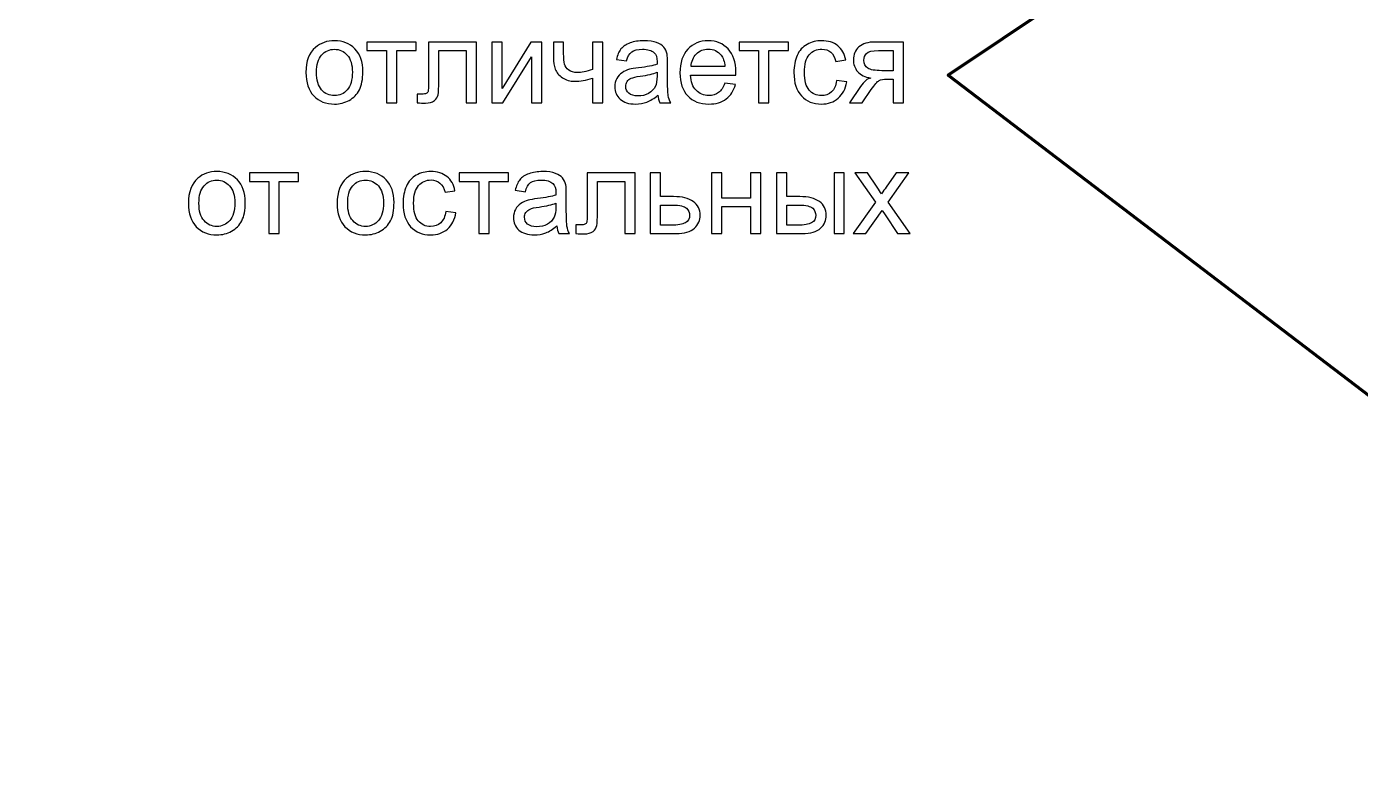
# Model space of a CAD drawing. Header units: centimetres. Extents: x -343 to 358, y -257 to 272.
# Drawn here: x -294.32 to -245.49, y -158 to -130.62 of the extents above; entities that cross this region are included whole.
import ezdxf

# ---------------------------------------------------------------- set-up
doc = ezdxf.new("R2010")
doc.units = ezdxf.units.CM
doc.header["$MEASUREMENT"] = 0
doc.layers.add('layer 1', color=7, linetype='Continuous')

msp = doc.modelspace()

# ---------------------------------------------------------------- linework, layer by layer
at = {"layer": 'layer 1', "color": 253, "lineweight": 20}
msp.add_open_spline([(-336.15246, -55.13063), (-336.15246, -55.13063), (-58.05242, -55.13063), (-58.05242, -55.13063), (-58.05242, -55.13063), (-54.20242, -55.13063), (-51.05242, -58.28063), (-51.05242, -62.13063), (-51.05242, -62.13063), (-51.05242, -62.13063), (-51.05242, -249.63733), (-51.05242, -249.63733), (-51.05242, -249.63733), (-51.05242, -253.48733), (-54.20242, -256.63733), (-58.05242, -256.63733), (-58.05242, -256.63733), (-58.05242, -256.63733), (-336.15246, -256.63733), (-336.15246, -256.63733), (-336.15246, -256.63733), (-340.00246, -256.63733), (-343.15246, -253.48733), (-343.15246, -249.63733), (-343.15246, -249.63733), (-343.15246, -249.63733), (-343.15246, -62.13063), (-343.15246, -62.13063), (-343.15246, -62.13063), (-343.15246, -58.28063), (-340.00246, -55.13063), (-336.15246, -55.13063)], degree=3, knots=[0, 0, 0, 0, 0.11111111, 0.11111111, 0.11111111, 0.11111111, 0.22222222, 0.22222222, 0.22222222, 0.22222222, 0.33333333, 0.33333333, 0.33333333, 0.33333333, 0.44444444, 0.44444444, 0.44444444, 0.44444444, 0.55555556, 0.55555556, 0.55555556, 0.55555556, 0.66666667, 0.66666667, 0.66666667, 0.66666667, 0.77777778, 0.77777778, 0.77777778, 0.77777778, 1, 1, 1, 1], dxfattribs=at)
at = {"layer": 'layer 1', "color": 253, "lineweight": 211}
msp.add_open_spline([(-242.60568, -120.365), (-242.60568, -120.365), (-260.58212, -132.39375), (-260.58212, -132.39375), (-260.58212, -132.39375), (-260.58212, -132.39375), (-228.34869, -156.95206), (-228.34869, -156.95206)], degree=3, knots=[0, 0, 0, 0, 0.33333333, 0.33333333, 0.33333333, 0.33333333, 1, 1, 1, 1], dxfattribs=at)
at = {"layer": 'layer 1', "color": 242}
for points, knots in [([(-284.09485, -132.29699), (-284.09485, -131.88605), (-283.9805, -131.5816), (-283.75109, -131.38363), (-283.75109, -131.38363), (-283.56027, -131.21926), (-283.32657, -131.13707), (-283.05142, -131.13707), (-283.05142, -131.13707), (-282.74625, -131.13707), (-282.49611, -131.23712), (-282.30172, -131.43723), (-282.30172, -131.43723), (-282.10804, -131.63663), (-282.01085, -131.91321), (-282.01085, -132.26555), (-282.01085, -132.26555), (-282.01085, -132.55142), (-282.05373, -132.77583), (-282.13949, -132.93949), (-282.13949, -132.93949), (-282.22525, -133.10315), (-282.35032, -133.23037), (-282.5147, -133.32113), (-282.5147, -133.32113), (-282.67836, -133.41189), (-282.85774, -133.45692), (-283.05142, -133.45692), (-283.05142, -133.45692), (-283.36302, -133.45692), (-283.61459, -133.35758), (-283.80684, -133.15818), (-283.80684, -133.15818), (-283.99909, -132.95879), (-284.09485, -132.67149), (-284.09485, -132.29699)], [0, 0, 0, 0, 0.1, 0.1, 0.1, 0.1, 0.2, 0.2, 0.2, 0.2, 0.3, 0.3, 0.3, 0.3, 0.4, 0.4, 0.4, 0.4, 0.5, 0.5, 0.5, 0.5, 0.6, 0.6, 0.6, 0.6, 0.7, 0.7, 0.7, 0.7, 0.8, 0.8, 0.8, 0.8, 1, 1, 1, 1]), ([(-281.86005, -131.18424), (-281.86005, -131.18424), (-280.05905, -131.18424), (-280.05905, -131.18424), (-280.05905, -131.18424), (-280.05905, -131.18424), (-280.05905, -131.49727), (-280.05905, -131.49727), (-280.05905, -131.49727), (-280.05905, -131.49727), (-280.77088, -131.49727), (-280.77088, -131.49727), (-280.77088, -131.49727), (-280.77088, -131.49727), (-280.77088, -133.40975), (-280.77088, -133.40975), (-280.77088, -133.40975), (-280.77088, -133.40975), (-281.14823, -133.40975), (-281.14823, -133.40975), (-281.14823, -133.40975), (-281.14823, -133.40975), (-281.14823, -131.49727), (-281.14823, -131.49727), (-281.14823, -131.49727), (-281.14823, -131.49727), (-281.86005, -131.49727), (-281.86005, -131.49727), (-281.86005, -131.49727), (-281.86005, -131.49727), (-281.86005, -131.18424), (-281.86005, -131.18424)], [0, 0, 0, 0, 0.11111111, 0.11111111, 0.11111111, 0.11111111, 0.22222222, 0.22222222, 0.22222222, 0.22222222, 0.33333333, 0.33333333, 0.33333333, 0.33333333, 0.44444444, 0.44444444, 0.44444444, 0.44444444, 0.55555556, 0.55555556, 0.55555556, 0.55555556, 0.66666667, 0.66666667, 0.66666667, 0.66666667, 0.77777778, 0.77777778, 0.77777778, 0.77777778, 1, 1, 1, 1]), ([(-279.60881, -131.18424), (-279.60881, -131.18424), (-277.85498, -131.18424), (-277.85498, -131.18424), (-277.85498, -131.18424), (-277.85498, -131.18424), (-277.85498, -133.40761), (-277.85498, -133.40761), (-277.85498, -133.40761), (-277.85498, -133.40761), (-278.23234, -133.40761), (-278.23234, -133.40761), (-278.23234, -133.40761), (-278.23234, -133.40761), (-278.23234, -131.49727), (-278.23234, -131.49727), (-278.23234, -131.49727), (-278.23234, -131.49727), (-279.23146, -131.49727), (-279.23146, -131.49727), (-279.23146, -131.49727), (-279.23146, -131.49727), (-279.23146, -132.60431), (-279.23146, -132.60431), (-279.23146, -132.60431), (-279.23146, -132.86231), (-279.24003, -133.0324), (-279.25647, -133.1153), (-279.25647, -133.1153), (-279.27362, -133.19749), (-279.31936, -133.26896), (-279.39441, -133.33042), (-279.39441, -133.33042), (-279.47016, -133.39188), (-279.57879, -133.42261), (-279.72101, -133.42261), (-279.72101, -133.42261), (-279.80892, -133.42261), (-279.9104, -133.4169), (-280.02475, -133.40618), (-280.02475, -133.40618), (-280.02475, -133.40618), (-280.02475, -133.09243), (-280.02475, -133.09243), (-280.02475, -133.09243), (-280.02475, -133.09243), (-279.85966, -133.09243), (-279.85966, -133.09243), (-279.85966, -133.09243), (-279.78176, -133.09243), (-279.72602, -133.08457), (-279.69243, -133.06813), (-279.69243, -133.06813), (-279.65884, -133.05241), (-279.63668, -133.02668), (-279.62525, -132.99166), (-279.62525, -132.99166), (-279.61453, -132.95664), (-279.60881, -132.84301), (-279.60881, -132.65076), (-279.60881, -132.65076), (-279.60881, -132.65076), (-279.60881, -131.18424), (-279.60881, -131.18424)], [0, 0, 0, 0, 0.05882353, 0.05882353, 0.05882353, 0.05882353, 0.11764706, 0.11764706, 0.11764706, 0.11764706, 0.17647059, 0.17647059, 0.17647059, 0.17647059, 0.23529412, 0.23529412, 0.23529412, 0.23529412, 0.29411765, 0.29411765, 0.29411765, 0.29411765, 0.35294118, 0.35294118, 0.35294118, 0.35294118, 0.41176471, 0.41176471, 0.41176471, 0.41176471, 0.47058824, 0.47058824, 0.47058824, 0.47058824, 0.52941176, 0.52941176, 0.52941176, 0.52941176, 0.58823529, 0.58823529, 0.58823529, 0.58823529, 0.64705882, 0.64705882, 0.64705882, 0.64705882, 0.70588235, 0.70588235, 0.70588235, 0.70588235, 0.76470588, 0.76470588, 0.76470588, 0.76470588, 0.82352941, 0.82352941, 0.82352941, 0.82352941, 0.88235294, 0.88235294, 0.88235294, 0.88235294, 1, 1, 1, 1]), ([(-277.29111, -131.18424), (-277.29111, -131.18424), (-276.91376, -131.18424), (-276.91376, -131.18424), (-276.91376, -131.18424), (-276.91376, -131.18424), (-276.91376, -132.8816), (-276.91376, -132.8816), (-276.91376, -132.8816), (-276.91376, -132.8816), (-275.86532, -131.18424), (-275.86532, -131.18424), (-275.86532, -131.18424), (-275.86532, -131.18424), (-275.4601, -131.18424), (-275.4601, -131.18424), (-275.4601, -131.18424), (-275.4601, -131.18424), (-275.4601, -133.40975), (-275.4601, -133.40975), (-275.4601, -133.40975), (-275.4601, -133.40975), (-275.83745, -133.40975), (-275.83745, -133.40975), (-275.83745, -133.40975), (-275.83745, -133.40975), (-275.83745, -131.72311), (-275.83745, -131.72311), (-275.83745, -131.72311), (-275.83745, -131.72311), (-276.88445, -133.40975), (-276.88445, -133.40975), (-276.88445, -133.40975), (-276.88445, -133.40975), (-277.29111, -133.40975), (-277.29111, -133.40975), (-277.29111, -133.40975), (-277.29111, -133.40975), (-277.29111, -131.18424), (-277.29111, -131.18424)], [0, 0, 0, 0, 0.09090909, 0.09090909, 0.09090909, 0.09090909, 0.18181818, 0.18181818, 0.18181818, 0.18181818, 0.27272727, 0.27272727, 0.27272727, 0.27272727, 0.36363636, 0.36363636, 0.36363636, 0.36363636, 0.45454545, 0.45454545, 0.45454545, 0.45454545, 0.54545455, 0.54545455, 0.54545455, 0.54545455, 0.63636364, 0.63636364, 0.63636364, 0.63636364, 0.72727273, 0.72727273, 0.72727273, 0.72727273, 0.81818182, 0.81818182, 0.81818182, 0.81818182, 1, 1, 1, 1]), ([(-275.037, -131.18424), (-275.037, -131.18424), (-274.65965, -131.18424), (-274.65965, -131.18424), (-274.65965, -131.18424), (-274.65965, -131.18424), (-274.65965, -131.60447), (-274.65965, -131.60447), (-274.65965, -131.60447), (-274.65965, -131.786), (-274.64893, -131.9175), (-274.62678, -131.99897), (-274.62678, -131.99897), (-274.60534, -132.08045), (-274.55316, -132.15191), (-274.47026, -132.21266), (-274.47026, -132.21266), (-274.38807, -132.27341), (-274.28445, -132.30343), (-274.15938, -132.30343), (-274.15938, -132.30343), (-274.01644, -132.30343), (-273.83205, -132.26555), (-273.60478, -132.19051), (-273.60478, -132.19051), (-273.60478, -132.19051), (-273.60478, -131.18424), (-273.60478, -131.18424), (-273.60478, -131.18424), (-273.60478, -131.18424), (-273.22743, -131.18424), (-273.22743, -131.18424), (-273.22743, -131.18424), (-273.22743, -131.18424), (-273.22743, -133.40975), (-273.22743, -133.40975), (-273.22743, -133.40975), (-273.22743, -133.40975), (-273.60478, -133.40975), (-273.60478, -133.40975), (-273.60478, -133.40975), (-273.60478, -133.40975), (-273.60478, -132.5114), (-273.60478, -132.5114), (-273.60478, -132.5114), (-273.83706, -132.58429), (-274.05432, -132.62074), (-274.25586, -132.62074), (-274.25586, -132.62074), (-274.42524, -132.62074), (-274.57461, -132.57786), (-274.70396, -132.4921), (-274.70396, -132.4921), (-274.83332, -132.40634), (-274.92123, -132.30128), (-274.96768, -132.17693), (-274.96768, -132.17693), (-275.01413, -132.05257), (-275.037, -131.91607), (-275.037, -131.7667), (-275.037, -131.7667), (-275.037, -131.7667), (-275.037, -131.18424), (-275.037, -131.18424)], [0, 0, 0, 0, 0.05882353, 0.05882353, 0.05882353, 0.05882353, 0.11764706, 0.11764706, 0.11764706, 0.11764706, 0.17647059, 0.17647059, 0.17647059, 0.17647059, 0.23529412, 0.23529412, 0.23529412, 0.23529412, 0.29411765, 0.29411765, 0.29411765, 0.29411765, 0.35294118, 0.35294118, 0.35294118, 0.35294118, 0.41176471, 0.41176471, 0.41176471, 0.41176471, 0.47058824, 0.47058824, 0.47058824, 0.47058824, 0.52941176, 0.52941176, 0.52941176, 0.52941176, 0.58823529, 0.58823529, 0.58823529, 0.58823529, 0.64705882, 0.64705882, 0.64705882, 0.64705882, 0.70588235, 0.70588235, 0.70588235, 0.70588235, 0.76470588, 0.76470588, 0.76470588, 0.76470588, 0.82352941, 0.82352941, 0.82352941, 0.82352941, 0.88235294, 0.88235294, 0.88235294, 0.88235294, 1, 1, 1, 1]), ([(-271.20775, -133.13102), (-271.34782, -133.25038), (-271.4829, -133.33399), (-271.61226, -133.38331), (-271.61226, -133.38331), (-271.74161, -133.43262), (-271.88026, -133.45692), (-272.02891, -133.45692), (-272.02891, -133.45692), (-272.27334, -133.45692), (-272.4613, -133.3976), (-272.5928, -133.27825), (-272.5928, -133.27825), (-272.7243, -133.15961), (-272.79005, -133.00739), (-272.79005, -132.82228), (-272.79005, -132.82228), (-272.79005, -132.71365), (-272.76504, -132.61431), (-272.71572, -132.52426), (-272.71572, -132.52426), (-272.66569, -132.43421), (-272.60066, -132.36274), (-272.52061, -132.30843), (-272.52061, -132.30843), (-272.43986, -132.25411), (-272.34981, -132.21266), (-272.24904, -132.18479), (-272.24904, -132.18479), (-272.17471, -132.16549), (-272.0625, -132.14691), (-271.91314, -132.12833), (-271.91314, -132.12833), (-271.60868, -132.09259), (-271.38356, -132.049), (-271.23991, -131.99897), (-271.23991, -131.99897), (-271.23848, -131.94751), (-271.23776, -131.91464), (-271.23776, -131.90106), (-271.23776, -131.90106), (-271.23776, -131.74812), (-271.2735, -131.6402), (-271.34497, -131.57731), (-271.34497, -131.57731), (-271.44145, -131.49226), (-271.5851, -131.4501), (-271.7752, -131.4501), (-271.7752, -131.4501), (-271.95316, -131.4501), (-272.08466, -131.48154), (-272.16899, -131.54372), (-272.16899, -131.54372), (-272.25404, -131.6059), (-272.31622, -131.71596), (-272.35695, -131.87462), (-272.35695, -131.87462), (-272.35695, -131.87462), (-272.72573, -131.82316), (-272.72573, -131.82316), (-272.72573, -131.82316), (-272.69214, -131.66522), (-272.63711, -131.53729), (-272.55992, -131.44009), (-272.55992, -131.44009), (-272.48274, -131.3429), (-272.37125, -131.26857), (-272.22545, -131.21568), (-272.22545, -131.21568), (-272.08037, -131.16351), (-271.91099, -131.13707), (-271.71946, -131.13707), (-271.71946, -131.13707), (-271.52935, -131.13707), (-271.37427, -131.15922), (-271.25492, -131.20425), (-271.25492, -131.20425), (-271.13628, -131.24927), (-271.04837, -131.30502), (-270.99263, -131.37291), (-270.99263, -131.37291), (-270.93688, -131.44081), (-270.89758, -131.52657), (-270.87471, -131.6302), (-270.87471, -131.6302), (-270.86256, -131.69452), (-270.85613, -131.8103), (-270.85613, -131.97682), (-270.85613, -131.97682), (-270.85613, -131.97682), (-270.85613, -132.47709), (-270.85613, -132.47709), (-270.85613, -132.47709), (-270.85613, -132.82657), (-270.84826, -133.04741), (-270.83254, -133.14103), (-270.83254, -133.14103), (-270.81753, -133.23465), (-270.78609, -133.32399), (-270.74035, -133.40975), (-270.74035, -133.40975), (-270.74035, -133.40975), (-271.13485, -133.40975), (-271.13485, -133.40975), (-271.13485, -133.40975), (-271.17273, -133.33042), (-271.19703, -133.23751), (-271.20775, -133.13102)], [0, 0, 0, 0, 0.03571429, 0.03571429, 0.03571429, 0.03571429, 0.07142857, 0.07142857, 0.07142857, 0.07142857, 0.10714286, 0.10714286, 0.10714286, 0.10714286, 0.14285714, 0.14285714, 0.14285714, 0.14285714, 0.17857143, 0.17857143, 0.17857143, 0.17857143, 0.21428571, 0.21428571, 0.21428571, 0.21428571, 0.25, 0.25, 0.25, 0.25, 0.28571429, 0.28571429, 0.28571429, 0.28571429, 0.32142857, 0.32142857, 0.32142857, 0.32142857, 0.35714286, 0.35714286, 0.35714286, 0.35714286, 0.39285714, 0.39285714, 0.39285714, 0.39285714, 0.42857143, 0.42857143, 0.42857143, 0.42857143, 0.46428571, 0.46428571, 0.46428571, 0.46428571, 0.5, 0.5, 0.5, 0.5, 0.53571429, 0.53571429, 0.53571429, 0.53571429, 0.57142857, 0.57142857, 0.57142857, 0.57142857, 0.60714286, 0.60714286, 0.60714286, 0.60714286, 0.64285714, 0.64285714, 0.64285714, 0.64285714, 0.67857143, 0.67857143, 0.67857143, 0.67857143, 0.71428571, 0.71428571, 0.71428571, 0.71428571, 0.75, 0.75, 0.75, 0.75, 0.78571429, 0.78571429, 0.78571429, 0.78571429, 0.82142857, 0.82142857, 0.82142857, 0.82142857, 0.85714286, 0.85714286, 0.85714286, 0.85714286, 0.89285714, 0.89285714, 0.89285714, 0.89285714, 0.92857143, 0.92857143, 0.92857143, 0.92857143, 1, 1, 1, 1]), ([(-268.75854, -132.68935), (-268.75854, -132.68935), (-268.36832, -132.74081), (-268.36832, -132.74081), (-268.36832, -132.74081), (-268.42907, -132.96736), (-268.5427, -133.14389), (-268.70851, -133.26896), (-268.70851, -133.26896), (-268.87431, -133.39403), (-269.08586, -133.45692), (-269.34386, -133.45692), (-269.34386, -133.45692), (-269.66832, -133.45692), (-269.92561, -133.35686), (-270.11571, -133.15675), (-270.11571, -133.15675), (-270.30582, -132.95736), (-270.40087, -132.67649), (-270.40087, -132.31557), (-270.40087, -132.31557), (-270.40087, -131.94251), (-270.3051, -131.65235), (-270.11285, -131.44652), (-270.11285, -131.44652), (-269.92061, -131.23998), (-269.67118, -131.13707), (-269.36459, -131.13707), (-269.36459, -131.13707), (-269.06799, -131.13707), (-268.82572, -131.23784), (-268.63776, -131.44009), (-268.63776, -131.44009), (-268.44979, -131.64235), (-268.35546, -131.92679), (-268.35546, -132.29342), (-268.35546, -132.29342), (-268.35546, -132.31557), (-268.35617, -132.34916), (-268.3576, -132.39348), (-268.3576, -132.39348), (-268.3576, -132.39348), (-270.01494, -132.39348), (-270.01494, -132.39348), (-270.01494, -132.39348), (-270.00065, -132.63718), (-269.93204, -132.82443), (-269.80769, -132.95378), (-269.80769, -132.95378), (-269.68405, -133.08314), (-269.52896, -133.14818), (-269.34386, -133.14818), (-269.34386, -133.14818), (-269.20593, -133.14818), (-269.088, -133.11173), (-268.99081, -133.03883), (-268.99081, -133.03883), (-268.8929, -132.96593), (-268.81571, -132.84944), (-268.75854, -132.68935)], [0, 0, 0, 0, 0.0625, 0.0625, 0.0625, 0.0625, 0.125, 0.125, 0.125, 0.125, 0.1875, 0.1875, 0.1875, 0.1875, 0.25, 0.25, 0.25, 0.25, 0.3125, 0.3125, 0.3125, 0.3125, 0.375, 0.375, 0.375, 0.375, 0.4375, 0.4375, 0.4375, 0.4375, 0.5, 0.5, 0.5, 0.5, 0.5625, 0.5625, 0.5625, 0.5625, 0.625, 0.625, 0.625, 0.625, 0.6875, 0.6875, 0.6875, 0.6875, 0.75, 0.75, 0.75, 0.75, 0.8125, 0.8125, 0.8125, 0.8125, 0.875, 0.875, 0.875, 0.875, 1, 1, 1, 1]), ([(-268.2311, -131.18424), (-268.2311, -131.18424), (-266.4301, -131.18424), (-266.4301, -131.18424), (-266.4301, -131.18424), (-266.4301, -131.18424), (-266.4301, -131.49727), (-266.4301, -131.49727), (-266.4301, -131.49727), (-266.4301, -131.49727), (-267.14193, -131.49727), (-267.14193, -131.49727), (-267.14193, -131.49727), (-267.14193, -131.49727), (-267.14193, -133.40975), (-267.14193, -133.40975), (-267.14193, -133.40975), (-267.14193, -133.40975), (-267.51928, -133.40975), (-267.51928, -133.40975), (-267.51928, -133.40975), (-267.51928, -133.40975), (-267.51928, -131.49727), (-267.51928, -131.49727), (-267.51928, -131.49727), (-267.51928, -131.49727), (-268.2311, -131.49727), (-268.2311, -131.49727), (-268.2311, -131.49727), (-268.2311, -131.49727), (-268.2311, -131.18424), (-268.2311, -131.18424)], [0, 0, 0, 0, 0.11111111, 0.11111111, 0.11111111, 0.11111111, 0.22222222, 0.22222222, 0.22222222, 0.22222222, 0.33333333, 0.33333333, 0.33333333, 0.33333333, 0.44444444, 0.44444444, 0.44444444, 0.44444444, 0.55555556, 0.55555556, 0.55555556, 0.55555556, 0.66666667, 0.66666667, 0.66666667, 0.66666667, 0.77777778, 0.77777778, 0.77777778, 0.77777778, 1, 1, 1, 1]), ([(-264.66413, -132.59501), (-264.66413, -132.59501), (-264.29535, -132.64647), (-264.29535, -132.64647), (-264.29535, -132.64647), (-264.33609, -132.90018), (-264.439, -133.09815), (-264.60552, -133.2418), (-264.60552, -133.2418), (-264.77204, -133.38545), (-264.97716, -133.45692), (-265.21943, -133.45692), (-265.21943, -133.45692), (-265.52317, -133.45692), (-265.76759, -133.35758), (-265.95198, -133.1589), (-265.95198, -133.1589), (-266.13708, -132.96022), (-266.22928, -132.67577), (-266.22928, -132.30557), (-266.22928, -132.30557), (-266.22928, -132.06544), (-266.18925, -131.85604), (-266.10993, -131.67594), (-266.10993, -131.67594), (-266.0306, -131.49655), (-265.90981, -131.36148), (-265.74687, -131.27214), (-265.74687, -131.27214), (-265.58464, -131.18209), (-265.40811, -131.13707), (-265.21658, -131.13707), (-265.21658, -131.13707), (-264.97573, -131.13707), (-264.77776, -131.19782), (-264.62482, -131.32003), (-264.62482, -131.32003), (-264.47116, -131.44224), (-264.37254, -131.6159), (-264.32966, -131.84031), (-264.32966, -131.84031), (-264.32966, -131.84031), (-264.69414, -131.89606), (-264.69414, -131.89606), (-264.69414, -131.89606), (-264.72916, -131.74669), (-264.79063, -131.63448), (-264.87996, -131.55873), (-264.87996, -131.55873), (-264.96858, -131.48369), (-265.07578, -131.44581), (-265.20157, -131.44581), (-265.20157, -131.44581), (-265.39167, -131.44581), (-265.54604, -131.5137), (-265.66539, -131.64949), (-265.66539, -131.64949), (-265.78403, -131.786), (-265.84335, -132.0004), (-265.84335, -132.29485), (-265.84335, -132.29485), (-265.84335, -132.59359), (-265.78618, -132.81013), (-265.67183, -132.94521), (-265.67183, -132.94521), (-265.55676, -133.08028), (-265.40739, -133.14818), (-265.22372, -133.14818), (-265.22372, -133.14818), (-265.07507, -133.14818), (-264.95143, -133.10315), (-264.8528, -133.01239), (-264.8528, -133.01239), (-264.75346, -132.92234), (-264.69057, -132.78298), (-264.66413, -132.59501)], [0, 0, 0, 0, 0.05, 0.05, 0.05, 0.05, 0.1, 0.1, 0.1, 0.1, 0.15, 0.15, 0.15, 0.15, 0.2, 0.2, 0.2, 0.2, 0.25, 0.25, 0.25, 0.25, 0.3, 0.3, 0.3, 0.3, 0.35, 0.35, 0.35, 0.35, 0.4, 0.4, 0.4, 0.4, 0.45, 0.45, 0.45, 0.45, 0.5, 0.5, 0.5, 0.5, 0.55, 0.55, 0.55, 0.55, 0.6, 0.6, 0.6, 0.6, 0.65, 0.65, 0.65, 0.65, 0.7, 0.7, 0.7, 0.7, 0.75, 0.75, 0.75, 0.75, 0.8, 0.8, 0.8, 0.8, 0.85, 0.85, 0.85, 0.85, 0.9, 0.9, 0.9, 0.9, 1, 1, 1, 1]), ([(-262.21992, -131.18424), (-262.21992, -131.18424), (-262.21992, -133.40975), (-262.21992, -133.40975), (-262.21992, -133.40975), (-262.21992, -133.40975), (-262.59727, -133.40975), (-262.59727, -133.40975), (-262.59727, -133.40975), (-262.59727, -133.40975), (-262.59727, -132.54356), (-262.59727, -132.54356), (-262.59727, -132.54356), (-262.59727, -132.54356), (-262.81454, -132.54356), (-262.81454, -132.54356), (-262.81454, -132.54356), (-262.94675, -132.54356), (-263.04538, -132.56071), (-263.11041, -132.59573), (-263.11041, -132.59573), (-263.17545, -132.63075), (-263.2705, -132.74009), (-263.39557, -132.9252), (-263.39557, -132.9252), (-263.39557, -132.9252), (-263.72718, -133.40975), (-263.72718, -133.40975), (-263.72718, -133.40975), (-263.72718, -133.40975), (-264.19458, -133.40975), (-264.19458, -133.40975), (-264.19458, -133.40975), (-264.19458, -133.40975), (-263.78722, -132.81228), (-263.78722, -132.81228), (-263.78722, -132.81228), (-263.66286, -132.62932), (-263.53851, -132.52641), (-263.41487, -132.50282), (-263.41487, -132.50282), (-263.62999, -132.47352), (-263.79007, -132.39562), (-263.89442, -132.26984), (-263.89442, -132.26984), (-263.99876, -132.14405), (-264.05093, -131.99897), (-264.05093, -131.83531), (-264.05093, -131.83531), (-264.05093, -131.64163), (-263.98304, -131.48512), (-263.84653, -131.36505), (-263.84653, -131.36505), (-263.71003, -131.24427), (-263.51206, -131.18424), (-263.25335, -131.18424), (-263.25335, -131.18424), (-263.25335, -131.18424), (-262.21992, -131.18424), (-262.21992, -131.18424)], [0, 0, 0, 0, 0.0625, 0.0625, 0.0625, 0.0625, 0.125, 0.125, 0.125, 0.125, 0.1875, 0.1875, 0.1875, 0.1875, 0.25, 0.25, 0.25, 0.25, 0.3125, 0.3125, 0.3125, 0.3125, 0.375, 0.375, 0.375, 0.375, 0.4375, 0.4375, 0.4375, 0.4375, 0.5, 0.5, 0.5, 0.5, 0.5625, 0.5625, 0.5625, 0.5625, 0.625, 0.625, 0.625, 0.625, 0.6875, 0.6875, 0.6875, 0.6875, 0.75, 0.75, 0.75, 0.75, 0.8125, 0.8125, 0.8125, 0.8125, 0.875, 0.875, 0.875, 0.875, 1, 1, 1, 1]), ([(-283.70893, -132.29771), (-283.70893, -132.58215), (-283.64675, -132.79513), (-283.52239, -132.93592), (-283.52239, -132.93592), (-283.39733, -133.07742), (-283.24081, -133.14818), (-283.05142, -133.14818), (-283.05142, -133.14818), (-282.86417, -133.14818), (-282.70837, -133.07742), (-282.58331, -132.9352), (-282.58331, -132.9352), (-282.45895, -132.79298), (-282.39677, -132.57643), (-282.39677, -132.28556), (-282.39677, -132.28556), (-282.39677, -132.01112), (-282.45967, -131.80315), (-282.58473, -131.66236), (-282.58473, -131.66236), (-282.7098, -131.52085), (-282.8656, -131.4501), (-283.05142, -131.4501), (-283.05142, -131.4501), (-283.24081, -131.4501), (-283.39733, -131.52014), (-283.52239, -131.66093), (-283.52239, -131.66093), (-283.64675, -131.80172), (-283.70893, -132.01398), (-283.70893, -132.29771)], [0, 0, 0, 0, 0.11111111, 0.11111111, 0.11111111, 0.11111111, 0.22222222, 0.22222222, 0.22222222, 0.22222222, 0.33333333, 0.33333333, 0.33333333, 0.33333333, 0.44444444, 0.44444444, 0.44444444, 0.44444444, 0.55555556, 0.55555556, 0.55555556, 0.55555556, 0.66666667, 0.66666667, 0.66666667, 0.66666667, 0.77777778, 0.77777778, 0.77777778, 0.77777778, 1, 1, 1, 1]), ([(-269.9935, -132.08473), (-269.9935, -132.08473), (-268.75425, -132.08473), (-268.75425, -132.08473), (-268.75425, -132.08473), (-268.77069, -131.89749), (-268.81857, -131.75741), (-268.89647, -131.66379), (-268.89647, -131.66379), (-269.01582, -131.51871), (-269.17162, -131.44581), (-269.36244, -131.44581), (-269.36244, -131.44581), (-269.53539, -131.44581), (-269.68047, -131.5037), (-269.7984, -131.61948), (-269.7984, -131.61948), (-269.9156, -131.73525), (-269.98064, -131.89034), (-269.9935, -132.08473)], [0, 0, 0, 0, 0.16666667, 0.16666667, 0.16666667, 0.16666667, 0.33333333, 0.33333333, 0.33333333, 0.33333333, 0.5, 0.5, 0.5, 0.5, 0.66666667, 0.66666667, 0.66666667, 0.66666667, 1, 1, 1, 1]), ([(-262.59727, -131.49727), (-262.59727, -131.49727), (-263.13328, -131.49727), (-263.13328, -131.49727), (-263.13328, -131.49727), (-263.35769, -131.49727), (-263.50277, -131.53229), (-263.56781, -131.60232), (-263.56781, -131.60232), (-263.63284, -131.67236), (-263.665, -131.75455), (-263.665, -131.84817), (-263.665, -131.84817), (-263.665, -131.9811), (-263.61712, -132.07902), (-263.52135, -132.14119), (-263.52135, -132.14119), (-263.4263, -132.20337), (-263.25692, -132.23482), (-263.01393, -132.23482), (-263.01393, -132.23482), (-263.01393, -132.23482), (-262.59727, -132.23482), (-262.59727, -132.23482), (-262.59727, -132.23482), (-262.59727, -132.23482), (-262.59727, -131.49727), (-262.59727, -131.49727)], [0, 0, 0, 0, 0.125, 0.125, 0.125, 0.125, 0.25, 0.25, 0.25, 0.25, 0.375, 0.375, 0.375, 0.375, 0.5, 0.5, 0.5, 0.5, 0.625, 0.625, 0.625, 0.625, 0.75, 0.75, 0.75, 0.75, 1, 1, 1, 1]), ([(-271.23776, -132.29485), (-271.37498, -132.35059), (-271.58081, -132.39776), (-271.85525, -132.43636), (-271.85525, -132.43636), (-272.01105, -132.45851), (-272.12111, -132.48352), (-272.18543, -132.5114), (-272.18543, -132.5114), (-272.24975, -132.53927), (-272.29906, -132.58001), (-272.33408, -132.63289), (-272.33408, -132.63289), (-272.3691, -132.68649), (-272.38697, -132.74581), (-272.38697, -132.81156), (-272.38697, -132.81156), (-272.38697, -132.9109), (-272.34909, -132.99452), (-272.27262, -133.06099), (-272.27262, -133.06099), (-272.19615, -133.12745), (-272.08466, -133.16104), (-271.93815, -133.16104), (-271.93815, -133.16104), (-271.79307, -133.16104), (-271.66371, -133.1296), (-271.55008, -133.06599), (-271.55008, -133.06599), (-271.43716, -133.0031), (-271.35354, -132.91662), (-271.30066, -132.80727), (-271.30066, -132.80727), (-271.25992, -132.72223), (-271.23991, -132.59716), (-271.23991, -132.43207), (-271.23991, -132.43207), (-271.23991, -132.43207), (-271.23776, -132.29485), (-271.23776, -132.29485)], [0, 0, 0, 0, 0.09090909, 0.09090909, 0.09090909, 0.09090909, 0.18181818, 0.18181818, 0.18181818, 0.18181818, 0.27272727, 0.27272727, 0.27272727, 0.27272727, 0.36363636, 0.36363636, 0.36363636, 0.36363636, 0.45454545, 0.45454545, 0.45454545, 0.45454545, 0.54545455, 0.54545455, 0.54545455, 0.54545455, 0.63636364, 0.63636364, 0.63636364, 0.63636364, 0.72727273, 0.72727273, 0.72727273, 0.72727273, 0.81818182, 0.81818182, 0.81818182, 0.81818182, 1, 1, 1, 1]), ([(-288.39935, -137.08749), (-288.39935, -136.67655), (-288.285, -136.3721), (-288.05559, -136.17413), (-288.05559, -136.17413), (-287.86477, -136.00976), (-287.63107, -135.92757), (-287.35592, -135.92757), (-287.35592, -135.92757), (-287.05075, -135.92757), (-286.80061, -136.02762), (-286.60622, -136.22773), (-286.60622, -136.22773), (-286.41254, -136.42713), (-286.31535, -136.70371), (-286.31535, -137.05605), (-286.31535, -137.05605), (-286.31535, -137.34192), (-286.35823, -137.56633), (-286.44399, -137.72999), (-286.44399, -137.72999), (-286.52975, -137.89365), (-286.65482, -138.02087), (-286.8192, -138.11163), (-286.8192, -138.11163), (-286.98286, -138.20239), (-287.16224, -138.24742), (-287.35592, -138.24742), (-287.35592, -138.24742), (-287.66752, -138.24742), (-287.91909, -138.14808), (-288.11134, -137.94868), (-288.11134, -137.94868), (-288.30359, -137.74929), (-288.39935, -137.46199), (-288.39935, -137.08749)], [0, 0, 0, 0, 0.1, 0.1, 0.1, 0.1, 0.2, 0.2, 0.2, 0.2, 0.3, 0.3, 0.3, 0.3, 0.4, 0.4, 0.4, 0.4, 0.5, 0.5, 0.5, 0.5, 0.6, 0.6, 0.6, 0.6, 0.7, 0.7, 0.7, 0.7, 0.8, 0.8, 0.8, 0.8, 1, 1, 1, 1]), ([(-286.16455, -135.97474), (-286.16455, -135.97474), (-284.36355, -135.97474), (-284.36355, -135.97474), (-284.36355, -135.97474), (-284.36355, -135.97474), (-284.36355, -136.28777), (-284.36355, -136.28777), (-284.36355, -136.28777), (-284.36355, -136.28777), (-285.07538, -136.28777), (-285.07538, -136.28777), (-285.07538, -136.28777), (-285.07538, -136.28777), (-285.07538, -138.20025), (-285.07538, -138.20025), (-285.07538, -138.20025), (-285.07538, -138.20025), (-285.45273, -138.20025), (-285.45273, -138.20025), (-285.45273, -138.20025), (-285.45273, -138.20025), (-285.45273, -136.28777), (-285.45273, -136.28777), (-285.45273, -136.28777), (-285.45273, -136.28777), (-286.16455, -136.28777), (-286.16455, -136.28777), (-286.16455, -136.28777), (-286.16455, -136.28777), (-286.16455, -135.97474), (-286.16455, -135.97474)], [0, 0, 0, 0, 0.11111111, 0.11111111, 0.11111111, 0.11111111, 0.22222222, 0.22222222, 0.22222222, 0.22222222, 0.33333333, 0.33333333, 0.33333333, 0.33333333, 0.44444444, 0.44444444, 0.44444444, 0.44444444, 0.55555556, 0.55555556, 0.55555556, 0.55555556, 0.66666667, 0.66666667, 0.66666667, 0.66666667, 0.77777778, 0.77777778, 0.77777778, 0.77777778, 1, 1, 1, 1]), ([(-282.95349, -137.08749), (-282.95349, -136.67655), (-282.83914, -136.3721), (-282.60973, -136.17413), (-282.60973, -136.17413), (-282.41891, -136.00976), (-282.18521, -135.92757), (-281.91006, -135.92757), (-281.91006, -135.92757), (-281.60489, -135.92757), (-281.35475, -136.02762), (-281.16036, -136.22773), (-281.16036, -136.22773), (-280.96668, -136.42713), (-280.86949, -136.70371), (-280.86949, -137.05605), (-280.86949, -137.05605), (-280.86949, -137.34192), (-280.91237, -137.56633), (-280.99813, -137.72999), (-280.99813, -137.72999), (-281.08389, -137.89365), (-281.20896, -138.02087), (-281.37334, -138.11163), (-281.37334, -138.11163), (-281.537, -138.20239), (-281.71638, -138.24742), (-281.91006, -138.24742), (-281.91006, -138.24742), (-282.22166, -138.24742), (-282.47323, -138.14808), (-282.66548, -137.94868), (-282.66548, -137.94868), (-282.85773, -137.74929), (-282.95349, -137.46199), (-282.95349, -137.08749)], [0, 0, 0, 0, 0.1, 0.1, 0.1, 0.1, 0.2, 0.2, 0.2, 0.2, 0.3, 0.3, 0.3, 0.3, 0.4, 0.4, 0.4, 0.4, 0.5, 0.5, 0.5, 0.5, 0.6, 0.6, 0.6, 0.6, 0.7, 0.7, 0.7, 0.7, 0.8, 0.8, 0.8, 0.8, 1, 1, 1, 1]), ([(-278.97344, -137.38551), (-278.97344, -137.38551), (-278.60466, -137.43697), (-278.60466, -137.43697), (-278.60466, -137.43697), (-278.6454, -137.69068), (-278.74831, -137.88865), (-278.91483, -138.0323), (-278.91483, -138.0323), (-279.08135, -138.17595), (-279.28647, -138.24742), (-279.52874, -138.24742), (-279.52874, -138.24742), (-279.83248, -138.24742), (-280.0769, -138.14808), (-280.26129, -137.9494), (-280.26129, -137.9494), (-280.44639, -137.75072), (-280.53859, -137.46627), (-280.53859, -137.09607), (-280.53859, -137.09607), (-280.53859, -136.85594), (-280.49856, -136.64654), (-280.41924, -136.46644), (-280.41924, -136.46644), (-280.33991, -136.28705), (-280.21912, -136.15198), (-280.05618, -136.06264), (-280.05618, -136.06264), (-279.89395, -135.97259), (-279.71742, -135.92757), (-279.52589, -135.92757), (-279.52589, -135.92757), (-279.28504, -135.92757), (-279.08707, -135.98832), (-278.93413, -136.11053), (-278.93413, -136.11053), (-278.78047, -136.23274), (-278.68185, -136.4064), (-278.63897, -136.63081), (-278.63897, -136.63081), (-278.63897, -136.63081), (-279.00345, -136.68656), (-279.00345, -136.68656), (-279.00345, -136.68656), (-279.03847, -136.53719), (-279.09994, -136.42498), (-279.18927, -136.34923), (-279.18927, -136.34923), (-279.27789, -136.27419), (-279.38509, -136.23631), (-279.51088, -136.23631), (-279.51088, -136.23631), (-279.70098, -136.23631), (-279.85535, -136.3042), (-279.9747, -136.43999), (-279.9747, -136.43999), (-280.09334, -136.5765), (-280.15266, -136.7909), (-280.15266, -137.08535), (-280.15266, -137.08535), (-280.15266, -137.38409), (-280.09549, -137.60063), (-279.98114, -137.73571), (-279.98114, -137.73571), (-279.86607, -137.87078), (-279.7167, -137.93868), (-279.53303, -137.93868), (-279.53303, -137.93868), (-279.38438, -137.93868), (-279.26074, -137.89365), (-279.16211, -137.80289), (-279.16211, -137.80289), (-279.06277, -137.71284), (-278.99988, -137.57348), (-278.97344, -137.38551)], [0, 0, 0, 0, 0.05, 0.05, 0.05, 0.05, 0.1, 0.1, 0.1, 0.1, 0.15, 0.15, 0.15, 0.15, 0.2, 0.2, 0.2, 0.2, 0.25, 0.25, 0.25, 0.25, 0.3, 0.3, 0.3, 0.3, 0.35, 0.35, 0.35, 0.35, 0.4, 0.4, 0.4, 0.4, 0.45, 0.45, 0.45, 0.45, 0.5, 0.5, 0.5, 0.5, 0.55, 0.55, 0.55, 0.55, 0.6, 0.6, 0.6, 0.6, 0.65, 0.65, 0.65, 0.65, 0.7, 0.7, 0.7, 0.7, 0.75, 0.75, 0.75, 0.75, 0.8, 0.8, 0.8, 0.8, 0.85, 0.85, 0.85, 0.85, 0.9, 0.9, 0.9, 0.9, 1, 1, 1, 1]), ([(-278.48031, -135.97474), (-278.48031, -135.97474), (-276.67931, -135.97474), (-276.67931, -135.97474), (-276.67931, -135.97474), (-276.67931, -135.97474), (-276.67931, -136.28777), (-276.67931, -136.28777), (-276.67931, -136.28777), (-276.67931, -136.28777), (-277.39114, -136.28777), (-277.39114, -136.28777), (-277.39114, -136.28777), (-277.39114, -136.28777), (-277.39114, -138.20025), (-277.39114, -138.20025), (-277.39114, -138.20025), (-277.39114, -138.20025), (-277.76849, -138.20025), (-277.76849, -138.20025), (-277.76849, -138.20025), (-277.76849, -138.20025), (-277.76849, -136.28777), (-277.76849, -136.28777), (-277.76849, -136.28777), (-277.76849, -136.28777), (-278.48031, -136.28777), (-278.48031, -136.28777), (-278.48031, -136.28777), (-278.48031, -136.28777), (-278.48031, -135.97474), (-278.48031, -135.97474)], [0, 0, 0, 0, 0.11111111, 0.11111111, 0.11111111, 0.11111111, 0.22222222, 0.22222222, 0.22222222, 0.22222222, 0.33333333, 0.33333333, 0.33333333, 0.33333333, 0.44444444, 0.44444444, 0.44444444, 0.44444444, 0.55555556, 0.55555556, 0.55555556, 0.55555556, 0.66666667, 0.66666667, 0.66666667, 0.66666667, 0.77777778, 0.77777778, 0.77777778, 0.77777778, 1, 1, 1, 1]), ([(-274.91334, -137.92152), (-275.05341, -138.04088), (-275.18849, -138.12449), (-275.31785, -138.17381), (-275.31785, -138.17381), (-275.4472, -138.22312), (-275.58585, -138.24742), (-275.7345, -138.24742), (-275.7345, -138.24742), (-275.97893, -138.24742), (-276.16689, -138.1881), (-276.29839, -138.06875), (-276.29839, -138.06875), (-276.42989, -137.95011), (-276.49564, -137.79789), (-276.49564, -137.61278), (-276.49564, -137.61278), (-276.49564, -137.50415), (-276.47063, -137.40481), (-276.42131, -137.31476), (-276.42131, -137.31476), (-276.37128, -137.22471), (-276.30625, -137.15324), (-276.2262, -137.09893), (-276.2262, -137.09893), (-276.14545, -137.04461), (-276.0554, -137.00316), (-275.95463, -136.97529), (-275.95463, -136.97529), (-275.8803, -136.95599), (-275.76809, -136.93741), (-275.61873, -136.91883), (-275.61873, -136.91883), (-275.31427, -136.88309), (-275.08915, -136.8395), (-274.9455, -136.78947), (-274.9455, -136.78947), (-274.94407, -136.73801), (-274.94335, -136.70514), (-274.94335, -136.69156), (-274.94335, -136.69156), (-274.94335, -136.53862), (-274.97909, -136.4307), (-275.05056, -136.36781), (-275.05056, -136.36781), (-275.14704, -136.28276), (-275.29069, -136.2406), (-275.48079, -136.2406), (-275.48079, -136.2406), (-275.65875, -136.2406), (-275.79025, -136.27204), (-275.87458, -136.33422), (-275.87458, -136.33422), (-275.95963, -136.3964), (-276.02181, -136.50646), (-276.06254, -136.66512), (-276.06254, -136.66512), (-276.06254, -136.66512), (-276.43132, -136.61366), (-276.43132, -136.61366), (-276.43132, -136.61366), (-276.39773, -136.45572), (-276.3427, -136.32779), (-276.26551, -136.23059), (-276.26551, -136.23059), (-276.18833, -136.1334), (-276.07684, -136.05907), (-275.93104, -136.00618), (-275.93104, -136.00618), (-275.78596, -135.95401), (-275.61658, -135.92757), (-275.42505, -135.92757), (-275.42505, -135.92757), (-275.23494, -135.92757), (-275.07986, -135.94972), (-274.96051, -135.99475), (-274.96051, -135.99475), (-274.84187, -136.03977), (-274.75396, -136.09552), (-274.69822, -136.16341), (-274.69822, -136.16341), (-274.64247, -136.23131), (-274.60317, -136.31707), (-274.5803, -136.4207), (-274.5803, -136.4207), (-274.56815, -136.48502), (-274.56172, -136.6008), (-274.56172, -136.76732), (-274.56172, -136.76732), (-274.56172, -136.76732), (-274.56172, -137.26759), (-274.56172, -137.26759), (-274.56172, -137.26759), (-274.56172, -137.61707), (-274.55385, -137.83791), (-274.53813, -137.93153), (-274.53813, -137.93153), (-274.52312, -138.02515), (-274.49168, -138.11449), (-274.44594, -138.20025), (-274.44594, -138.20025), (-274.44594, -138.20025), (-274.84044, -138.20025), (-274.84044, -138.20025), (-274.84044, -138.20025), (-274.87832, -138.12092), (-274.90262, -138.02801), (-274.91334, -137.92152)], [0, 0, 0, 0, 0.03571429, 0.03571429, 0.03571429, 0.03571429, 0.07142857, 0.07142857, 0.07142857, 0.07142857, 0.10714286, 0.10714286, 0.10714286, 0.10714286, 0.14285714, 0.14285714, 0.14285714, 0.14285714, 0.17857143, 0.17857143, 0.17857143, 0.17857143, 0.21428571, 0.21428571, 0.21428571, 0.21428571, 0.25, 0.25, 0.25, 0.25, 0.28571429, 0.28571429, 0.28571429, 0.28571429, 0.32142857, 0.32142857, 0.32142857, 0.32142857, 0.35714286, 0.35714286, 0.35714286, 0.35714286, 0.39285714, 0.39285714, 0.39285714, 0.39285714, 0.42857143, 0.42857143, 0.42857143, 0.42857143, 0.46428571, 0.46428571, 0.46428571, 0.46428571, 0.5, 0.5, 0.5, 0.5, 0.53571429, 0.53571429, 0.53571429, 0.53571429, 0.57142857, 0.57142857, 0.57142857, 0.57142857, 0.60714286, 0.60714286, 0.60714286, 0.60714286, 0.64285714, 0.64285714, 0.64285714, 0.64285714, 0.67857143, 0.67857143, 0.67857143, 0.67857143, 0.71428571, 0.71428571, 0.71428571, 0.71428571, 0.75, 0.75, 0.75, 0.75, 0.78571429, 0.78571429, 0.78571429, 0.78571429, 0.82142857, 0.82142857, 0.82142857, 0.82142857, 0.85714286, 0.85714286, 0.85714286, 0.85714286, 0.89285714, 0.89285714, 0.89285714, 0.89285714, 0.92857143, 0.92857143, 0.92857143, 0.92857143, 1, 1, 1, 1]), ([(-273.79772, -135.97474), (-273.79772, -135.97474), (-272.04389, -135.97474), (-272.04389, -135.97474), (-272.04389, -135.97474), (-272.04389, -135.97474), (-272.04389, -138.19811), (-272.04389, -138.19811), (-272.04389, -138.19811), (-272.04389, -138.19811), (-272.42125, -138.19811), (-272.42125, -138.19811), (-272.42125, -138.19811), (-272.42125, -138.19811), (-272.42125, -136.28777), (-272.42125, -136.28777), (-272.42125, -136.28777), (-272.42125, -136.28777), (-273.42037, -136.28777), (-273.42037, -136.28777), (-273.42037, -136.28777), (-273.42037, -136.28777), (-273.42037, -137.39481), (-273.42037, -137.39481), (-273.42037, -137.39481), (-273.42037, -137.65281), (-273.42894, -137.8229), (-273.44538, -137.9058), (-273.44538, -137.9058), (-273.46253, -137.98799), (-273.50827, -138.05946), (-273.58332, -138.12092), (-273.58332, -138.12092), (-273.65907, -138.18238), (-273.7677, -138.21311), (-273.90992, -138.21311), (-273.90992, -138.21311), (-273.99783, -138.21311), (-274.09931, -138.2074), (-274.21366, -138.19668), (-274.21366, -138.19668), (-274.21366, -138.19668), (-274.21366, -137.88293), (-274.21366, -137.88293), (-274.21366, -137.88293), (-274.21366, -137.88293), (-274.04857, -137.88293), (-274.04857, -137.88293), (-274.04857, -137.88293), (-273.97067, -137.88293), (-273.91493, -137.87507), (-273.88134, -137.85863), (-273.88134, -137.85863), (-273.84775, -137.84291), (-273.82559, -137.81718), (-273.81416, -137.78216), (-273.81416, -137.78216), (-273.80344, -137.74714), (-273.79772, -137.63351), (-273.79772, -137.44126), (-273.79772, -137.44126), (-273.79772, -137.44126), (-273.79772, -135.97474), (-273.79772, -135.97474)], [0, 0, 0, 0, 0.05882353, 0.05882353, 0.05882353, 0.05882353, 0.11764706, 0.11764706, 0.11764706, 0.11764706, 0.17647059, 0.17647059, 0.17647059, 0.17647059, 0.23529412, 0.23529412, 0.23529412, 0.23529412, 0.29411765, 0.29411765, 0.29411765, 0.29411765, 0.35294118, 0.35294118, 0.35294118, 0.35294118, 0.41176471, 0.41176471, 0.41176471, 0.41176471, 0.47058824, 0.47058824, 0.47058824, 0.47058824, 0.52941176, 0.52941176, 0.52941176, 0.52941176, 0.58823529, 0.58823529, 0.58823529, 0.58823529, 0.64705882, 0.64705882, 0.64705882, 0.64705882, 0.70588235, 0.70588235, 0.70588235, 0.70588235, 0.76470588, 0.76470588, 0.76470588, 0.76470588, 0.82352941, 0.82352941, 0.82352941, 0.82352941, 0.88235294, 0.88235294, 0.88235294, 0.88235294, 1, 1, 1, 1]), ([(-271.48859, -135.97474), (-271.48859, -135.97474), (-271.11124, -135.97474), (-271.11124, -135.97474), (-271.11124, -135.97474), (-271.11124, -135.97474), (-271.11124, -136.84522), (-271.11124, -136.84522), (-271.11124, -136.84522), (-271.11124, -136.84522), (-270.63384, -136.84522), (-270.63384, -136.84522), (-270.63384, -136.84522), (-270.32224, -136.84522), (-270.08282, -136.90525), (-269.91415, -137.02603), (-269.91415, -137.02603), (-269.7462, -137.14681), (-269.66187, -137.31333), (-269.66187, -137.52559), (-269.66187, -137.52559), (-269.66187, -137.71141), (-269.73191, -137.87007), (-269.8727, -138.00228), (-269.8727, -138.00228), (-270.01278, -138.1345), (-270.23719, -138.20025), (-270.54593, -138.20025), (-270.54593, -138.20025), (-270.54593, -138.20025), (-271.48859, -138.20025), (-271.48859, -138.20025), (-271.48859, -138.20025), (-271.48859, -138.20025), (-271.48859, -135.97474), (-271.48859, -135.97474)], [0, 0, 0, 0, 0.1, 0.1, 0.1, 0.1, 0.2, 0.2, 0.2, 0.2, 0.3, 0.3, 0.3, 0.3, 0.4, 0.4, 0.4, 0.4, 0.5, 0.5, 0.5, 0.5, 0.6, 0.6, 0.6, 0.6, 0.7, 0.7, 0.7, 0.7, 0.8, 0.8, 0.8, 0.8, 1, 1, 1, 1]), ([(-269.24593, -135.97474), (-269.24593, -135.97474), (-268.86858, -135.97474), (-268.86858, -135.97474), (-268.86858, -135.97474), (-268.86858, -135.97474), (-268.86858, -136.90096), (-268.86858, -136.90096), (-268.86858, -136.90096), (-268.86858, -136.90096), (-267.82228, -136.90096), (-267.82228, -136.90096), (-267.82228, -136.90096), (-267.82228, -136.90096), (-267.82228, -135.97474), (-267.82228, -135.97474), (-267.82228, -135.97474), (-267.82228, -135.97474), (-267.44493, -135.97474), (-267.44493, -135.97474), (-267.44493, -135.97474), (-267.44493, -135.97474), (-267.44493, -138.20025), (-267.44493, -138.20025), (-267.44493, -138.20025), (-267.44493, -138.20025), (-267.82228, -138.20025), (-267.82228, -138.20025), (-267.82228, -138.20025), (-267.82228, -138.20025), (-267.82228, -137.21399), (-267.82228, -137.21399), (-267.82228, -137.21399), (-267.82228, -137.21399), (-268.86858, -137.21399), (-268.86858, -137.21399), (-268.86858, -137.21399), (-268.86858, -137.21399), (-268.86858, -138.20025), (-268.86858, -138.20025), (-268.86858, -138.20025), (-268.86858, -138.20025), (-269.24593, -138.20025), (-269.24593, -138.20025), (-269.24593, -138.20025), (-269.24593, -138.20025), (-269.24593, -135.97474), (-269.24593, -135.97474)], [0, 0, 0, 0, 0.07692308, 0.07692308, 0.07692308, 0.07692308, 0.15384615, 0.15384615, 0.15384615, 0.15384615, 0.23076923, 0.23076923, 0.23076923, 0.23076923, 0.30769231, 0.30769231, 0.30769231, 0.30769231, 0.38461538, 0.38461538, 0.38461538, 0.38461538, 0.46153846, 0.46153846, 0.46153846, 0.46153846, 0.53846154, 0.53846154, 0.53846154, 0.53846154, 0.61538462, 0.61538462, 0.61538462, 0.61538462, 0.69230769, 0.69230769, 0.69230769, 0.69230769, 0.76923077, 0.76923077, 0.76923077, 0.76923077, 0.84615385, 0.84615385, 0.84615385, 0.84615385, 1, 1, 1, 1]), ([(-266.86533, -135.97474), (-266.86533, -135.97474), (-266.48798, -135.97474), (-266.48798, -135.97474), (-266.48798, -135.97474), (-266.48798, -135.97474), (-266.48798, -136.84522), (-266.48798, -136.84522), (-266.48798, -136.84522), (-266.48798, -136.84522), (-266.012, -136.84522), (-266.012, -136.84522), (-266.012, -136.84522), (-265.70112, -136.84522), (-265.46242, -136.90525), (-265.29447, -137.02603), (-265.29447, -137.02603), (-265.12652, -137.14681), (-265.0429, -137.31333), (-265.0429, -137.52559), (-265.0429, -137.52559), (-265.0429, -137.71141), (-265.11294, -137.87007), (-265.25301, -138.00228), (-265.25301, -138.00228), (-265.39309, -138.1345), (-265.61679, -138.20025), (-265.92481, -138.20025), (-265.92481, -138.20025), (-265.92481, -138.20025), (-266.86533, -138.20025), (-266.86533, -138.20025), (-266.86533, -138.20025), (-266.86533, -138.20025), (-266.86533, -135.97474), (-266.86533, -135.97474)], [0, 0, 0, 0, 0.1, 0.1, 0.1, 0.1, 0.2, 0.2, 0.2, 0.2, 0.3, 0.3, 0.3, 0.3, 0.4, 0.4, 0.4, 0.4, 0.5, 0.5, 0.5, 0.5, 0.6, 0.6, 0.6, 0.6, 0.7, 0.7, 0.7, 0.7, 0.8, 0.8, 0.8, 0.8, 1, 1, 1, 1]), ([(-264.75989, -135.97474), (-264.75989, -135.97474), (-264.38253, -135.97474), (-264.38253, -135.97474), (-264.38253, -135.97474), (-264.38253, -135.97474), (-264.38253, -138.20025), (-264.38253, -138.20025), (-264.38253, -138.20025), (-264.38253, -138.20025), (-264.75989, -138.20025), (-264.75989, -138.20025), (-264.75989, -138.20025), (-264.75989, -138.20025), (-264.75989, -135.97474), (-264.75989, -135.97474)], [0, 0, 0, 0, 0.2, 0.2, 0.2, 0.2, 0.4, 0.4, 0.4, 0.4, 0.6, 0.6, 0.6, 0.6, 1, 1, 1, 1]), ([(-264.05307, -138.20025), (-264.05307, -138.20025), (-263.24048, -137.04747), (-263.24048, -137.04747), (-263.24048, -137.04747), (-263.24048, -137.04747), (-263.99304, -135.97474), (-263.99304, -135.97474), (-263.99304, -135.97474), (-263.99304, -135.97474), (-263.52921, -135.97474), (-263.52921, -135.97474), (-263.52921, -135.97474), (-263.52921, -135.97474), (-263.17759, -136.50003), (-263.17759, -136.50003), (-263.17759, -136.50003), (-263.11255, -136.59865), (-263.0611, -136.6787), (-263.02465, -136.74159), (-263.02465, -136.74159), (-262.96104, -136.65225), (-262.90458, -136.57149), (-262.85384, -136.49931), (-262.85384, -136.49931), (-262.85384, -136.49931), (-262.48363, -135.97474), (-262.48363, -135.97474), (-262.48363, -135.97474), (-262.48363, -135.97474), (-262.02267, -135.97474), (-262.02267, -135.97474), (-262.02267, -135.97474), (-262.02267, -135.97474), (-262.77951, -137.04747), (-262.77951, -137.04747), (-262.77951, -137.04747), (-262.77951, -137.04747), (-261.97335, -138.20025), (-261.97335, -138.20025), (-261.97335, -138.20025), (-261.97335, -138.20025), (-262.43218, -138.20025), (-262.43218, -138.20025), (-262.43218, -138.20025), (-262.43218, -138.20025), (-262.89243, -137.51416), (-262.89243, -137.51416), (-262.89243, -137.51416), (-262.89243, -137.51416), (-262.99749, -137.34907), (-262.99749, -137.34907), (-262.99749, -137.34907), (-262.99749, -137.34907), (-263.5921, -138.20025), (-263.5921, -138.20025), (-263.5921, -138.20025), (-263.5921, -138.20025), (-264.05307, -138.20025), (-264.05307, -138.20025)], [0, 0, 0, 0, 0.0625, 0.0625, 0.0625, 0.0625, 0.125, 0.125, 0.125, 0.125, 0.1875, 0.1875, 0.1875, 0.1875, 0.25, 0.25, 0.25, 0.25, 0.3125, 0.3125, 0.3125, 0.3125, 0.375, 0.375, 0.375, 0.375, 0.4375, 0.4375, 0.4375, 0.4375, 0.5, 0.5, 0.5, 0.5, 0.5625, 0.5625, 0.5625, 0.5625, 0.625, 0.625, 0.625, 0.625, 0.6875, 0.6875, 0.6875, 0.6875, 0.75, 0.75, 0.75, 0.75, 0.8125, 0.8125, 0.8125, 0.8125, 0.875, 0.875, 0.875, 0.875, 1, 1, 1, 1]), ([(-288.01343, -137.08821), (-288.01343, -137.37265), (-287.95125, -137.58563), (-287.82689, -137.72642), (-287.82689, -137.72642), (-287.70183, -137.86792), (-287.54531, -137.93868), (-287.35592, -137.93868), (-287.35592, -137.93868), (-287.16867, -137.93868), (-287.01287, -137.86792), (-286.88781, -137.7257), (-286.88781, -137.7257), (-286.76345, -137.58348), (-286.70127, -137.36693), (-286.70127, -137.07606), (-286.70127, -137.07606), (-286.70127, -136.80162), (-286.76417, -136.59365), (-286.88923, -136.45286), (-286.88923, -136.45286), (-287.0143, -136.31135), (-287.1701, -136.2406), (-287.35592, -136.2406), (-287.35592, -136.2406), (-287.54531, -136.2406), (-287.70183, -136.31064), (-287.82689, -136.45143), (-287.82689, -136.45143), (-287.95125, -136.59222), (-288.01343, -136.80448), (-288.01343, -137.08821)], [0, 0, 0, 0, 0.11111111, 0.11111111, 0.11111111, 0.11111111, 0.22222222, 0.22222222, 0.22222222, 0.22222222, 0.33333333, 0.33333333, 0.33333333, 0.33333333, 0.44444444, 0.44444444, 0.44444444, 0.44444444, 0.55555556, 0.55555556, 0.55555556, 0.55555556, 0.66666667, 0.66666667, 0.66666667, 0.66666667, 0.77777778, 0.77777778, 0.77777778, 0.77777778, 1, 1, 1, 1]), ([(-282.56757, -137.08821), (-282.56757, -137.37265), (-282.50539, -137.58563), (-282.38103, -137.72642), (-282.38103, -137.72642), (-282.25597, -137.86792), (-282.09945, -137.93868), (-281.91006, -137.93868), (-281.91006, -137.93868), (-281.72281, -137.93868), (-281.56701, -137.86792), (-281.44195, -137.7257), (-281.44195, -137.7257), (-281.31759, -137.58348), (-281.25541, -137.36693), (-281.25541, -137.07606), (-281.25541, -137.07606), (-281.25541, -136.80162), (-281.31831, -136.59365), (-281.44337, -136.45286), (-281.44337, -136.45286), (-281.56844, -136.31135), (-281.72424, -136.2406), (-281.91006, -136.2406), (-281.91006, -136.2406), (-282.09945, -136.2406), (-282.25597, -136.31064), (-282.38103, -136.45143), (-282.38103, -136.45143), (-282.50539, -136.59222), (-282.56757, -136.80448), (-282.56757, -137.08821)], [0, 0, 0, 0, 0.11111111, 0.11111111, 0.11111111, 0.11111111, 0.22222222, 0.22222222, 0.22222222, 0.22222222, 0.33333333, 0.33333333, 0.33333333, 0.33333333, 0.44444444, 0.44444444, 0.44444444, 0.44444444, 0.55555556, 0.55555556, 0.55555556, 0.55555556, 0.66666667, 0.66666667, 0.66666667, 0.66666667, 0.77777778, 0.77777778, 0.77777778, 0.77777778, 1, 1, 1, 1]), ([(-274.94335, -137.08535), (-275.08057, -137.14109), (-275.2864, -137.18826), (-275.56084, -137.22686), (-275.56084, -137.22686), (-275.71664, -137.24901), (-275.8267, -137.27402), (-275.89102, -137.3019), (-275.89102, -137.3019), (-275.95534, -137.32977), (-276.00465, -137.37051), (-276.03967, -137.42339), (-276.03967, -137.42339), (-276.07469, -137.47699), (-276.09256, -137.53631), (-276.09256, -137.60206), (-276.09256, -137.60206), (-276.09256, -137.7014), (-276.05468, -137.78502), (-275.97821, -137.85149), (-275.97821, -137.85149), (-275.90174, -137.91795), (-275.79025, -137.95154), (-275.64374, -137.95154), (-275.64374, -137.95154), (-275.49866, -137.95154), (-275.3693, -137.9201), (-275.25567, -137.85649), (-275.25567, -137.85649), (-275.14275, -137.7936), (-275.05913, -137.70712), (-275.00625, -137.59777), (-275.00625, -137.59777), (-274.96551, -137.51273), (-274.9455, -137.38766), (-274.9455, -137.22257), (-274.9455, -137.22257), (-274.9455, -137.22257), (-274.94335, -137.08535), (-274.94335, -137.08535)], [0, 0, 0, 0, 0.09090909, 0.09090909, 0.09090909, 0.09090909, 0.18181818, 0.18181818, 0.18181818, 0.18181818, 0.27272727, 0.27272727, 0.27272727, 0.27272727, 0.36363636, 0.36363636, 0.36363636, 0.36363636, 0.45454545, 0.45454545, 0.45454545, 0.45454545, 0.54545455, 0.54545455, 0.54545455, 0.54545455, 0.63636364, 0.63636364, 0.63636364, 0.63636364, 0.72727273, 0.72727273, 0.72727273, 0.72727273, 0.81818182, 0.81818182, 0.81818182, 0.81818182, 1, 1, 1, 1]), ([(-271.11124, -137.89151), (-271.11124, -137.89151), (-270.71388, -137.89151), (-270.71388, -137.89151), (-270.71388, -137.89151), (-270.47446, -137.89151), (-270.30365, -137.86221), (-270.20145, -137.8036), (-270.20145, -137.8036), (-270.09925, -137.745), (-270.0478, -137.65352), (-270.0478, -137.52917), (-270.0478, -137.52917), (-270.0478, -137.43268), (-270.08568, -137.34692), (-270.16143, -137.27117), (-270.16143, -137.27117), (-270.23719, -137.19612), (-270.40442, -137.15825), (-270.66385, -137.15825), (-270.66385, -137.15825), (-270.66385, -137.15825), (-271.11124, -137.15825), (-271.11124, -137.15825), (-271.11124, -137.15825), (-271.11124, -137.15825), (-271.11124, -137.89151), (-271.11124, -137.89151)], [0, 0, 0, 0, 0.125, 0.125, 0.125, 0.125, 0.25, 0.25, 0.25, 0.25, 0.375, 0.375, 0.375, 0.375, 0.5, 0.5, 0.5, 0.5, 0.625, 0.625, 0.625, 0.625, 0.75, 0.75, 0.75, 0.75, 1, 1, 1, 1]), ([(-266.48798, -137.89151), (-266.48798, -137.89151), (-266.09205, -137.89151), (-266.09205, -137.89151), (-266.09205, -137.89151), (-265.85406, -137.89151), (-265.68325, -137.86221), (-265.58177, -137.8036), (-265.58177, -137.8036), (-265.47957, -137.745), (-265.42883, -137.65352), (-265.42883, -137.52917), (-265.42883, -137.52917), (-265.42883, -137.43268), (-265.4667, -137.34692), (-265.54175, -137.27117), (-265.54175, -137.27117), (-265.6175, -137.19612), (-265.78402, -137.15825), (-266.04202, -137.15825), (-266.04202, -137.15825), (-266.04202, -137.15825), (-266.48798, -137.15825), (-266.48798, -137.15825), (-266.48798, -137.15825), (-266.48798, -137.15825), (-266.48798, -137.89151), (-266.48798, -137.89151)], [0, 0, 0, 0, 0.125, 0.125, 0.125, 0.125, 0.25, 0.25, 0.25, 0.25, 0.375, 0.375, 0.375, 0.375, 0.5, 0.5, 0.5, 0.5, 0.625, 0.625, 0.625, 0.625, 0.75, 0.75, 0.75, 0.75, 1, 1, 1, 1])]:
    msp.add_open_spline(points, degree=3, knots=knots, dxfattribs=at)

doc.saveas('drawing.dxf')
